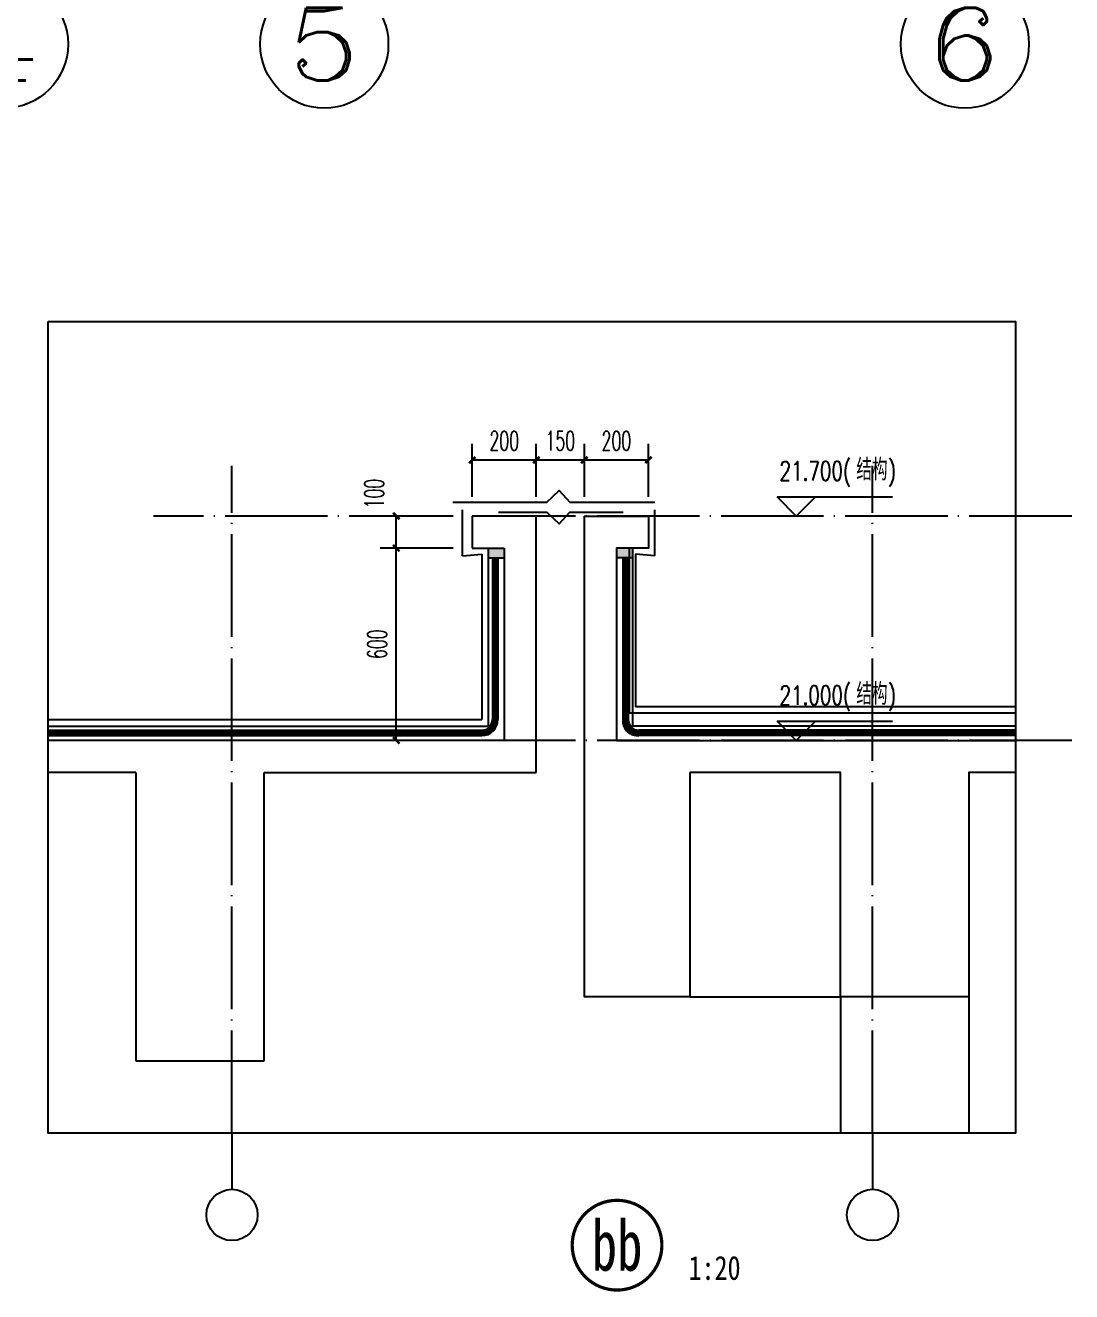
# Model space of a CAD drawing. Extents: x 0 to 125661, y -104936 to 8656.
# Drawn here: x 39408 to 42675, y -91389 to -87438 of the extents above; entities that cross this region are included whole.
import ezdxf
from ezdxf.enums import TextEntityAlignment as Align

# ---------------------------------------------------------------- set-up
doc = ezdxf.new("R2010")
doc.units = 0
doc.header["$LTSCALE"] = 800
doc.header["$MEASUREMENT"] = 0
doc.linetypes.add('DOTE', pattern=[2.42, 2, -0.2, 0.02, -0.2])
doc.linetypes.add('HIDDEN2', pattern=[0.1875, 0.125, -0.0625])
doc.layers.get('0').update_dxf_attribs({"linetype": 'CONTINUOUS'})
doc.layers.get('Defpoints').update_dxf_attribs({"color": 1, "linetype": 'CONTINUOUS'})
for name, color, linetype in [('3-ban', 84, 'CONTINUOUS'), ('A-墙线', 9, 'CONTINUOUS'), ('AXIS', 3, 'CONTINUOUS'), ('AXIS_TEXT', 7, 'CONTINUOUS'), ('DIM_ELEV', 3, 'CONTINUOUS'), ('DIM_IDEN', 3, 'CONTINUOUS'), ('DOTE', 28, 'CONTINUOUS'), ('PUB_DIM', 3, 'CONTINUOUS'), ('PUB_TEXT', 7, 'CONTINUOUS'), ('QIANG', 167, 'CONTINUOUS'), ('WALL', 50, 'CONTINUOUS'), ('防水', 249, 'CONTINUOUS'), ('面层', 123, 'CONTINUOUS')]:
    doc.layers.add(name, color=color, linetype=linetype)
doc.styles.add('_TCH_AXIS', font='COMPLEX', dxfattribs={"bigfont": 'GBCBIG'})
doc.styles.add('_TCH_DIM', font='SIMPLEX', dxfattribs={"bigfont": 'GBCBIG'})
doc.styles.add('COMPLEX', font='COMPLEX')
doc.styles.add('DIM_FONT', font='SIMPLEX.shx', dxfattribs={"width": 0.6})
doc.styles.add('ht', font='SIMHEI.TTF')
doc.styles.add('房间名称', font='SIMHEI.TTF', dxfattribs={"width": 0.8})
doc.dimstyles.new('DIMN20', dxfattribs={"dimscale": 0.2, "dimtxt": 300, "dimasz": 100, "dimexe": 250, "dimexo": 300, "dimgap": 150, "dimtad": 1, "dimdec": 0, "dimzin": 0, "dimdsep": 46, "dimtxsty": 'DIM_FONT', "dimblk": 'ARCHTICK', "dimcen": 0.09, "dimclrt": 7, "dimazin": 2, "dimtfac": 1, "dimtdec": 0, "dimtix": 1, "dimtmove": 2, "dimatfit": 3, "dimfxl": 0, "dimtolj": 1, "dimtzin": 0, "dimarcsym": 0})

# ---------------------------------------------------------------- blocks, each defined once
blk = doc.blocks.new('_ArchTick')
at = {"color": 0, "linetype": 'ByBlock', "const_width": 0.4}
blk.add_lwpolyline([(-0.5, -0.5), (0.5, 0.5)], dxfattribs=at)
blk = doc.blocks.new('*D578')
at = {"layer": 'Defpoints', "color": 0}
for p in [(41003.2, -88794.2), (40803.2, -88969.2), (41003.2, -88969.2)]:
    blk.add_point(p, dxfattribs=at)
at = {"layer": 'PUB_DIM', "color": 0, "lineweight": -2}
for p, q in [((40803.2, -88909.2), (40803.2, -88744.2)), ((41003.2, -88909.2), (41003.2, -88744.2)), ((40803.2, -88794.2), (41003.2, -88794.2))]:
    blk.add_line(p, q, dxfattribs=at)
at = {"layer": 'PUB_DIM', "color": 0, "lineweight": -2, "xscale": 20, "yscale": 20, "zscale": 20, "rotation": 180}
blk.add_blockref('_ArchTick', (40803.2, -88794.2), dxfattribs=at)
at = {"layer": 'PUB_DIM', "color": 0, "lineweight": -2, "xscale": 20, "yscale": 20, "zscale": 20}
blk.add_blockref('_ArchTick', (41003.2, -88794.2), dxfattribs=at)
at = {"layer": 'PUB_DIM', "color": 7, "insert": (40903.2, -88734.2), "char_height": 60, "attachment_point": 5, "style": 'DIM_FONT'}
blk.add_mtext('\\A1;200', dxfattribs=at)
blk = doc.blocks.new('*D579')
at = {"layer": 'Defpoints', "color": 0}
for p in [(41153.2, -88794.2), (41003.2, -88969.2), (41153.2, -88969.2)]:
    blk.add_point(p, dxfattribs=at)
at = {"layer": 'PUB_DIM', "color": 0, "lineweight": -2}
for p, q in [((41003.2, -88909.2), (41003.2, -88744.2)), ((41153.2, -88909.2), (41153.2, -88744.2)), ((41003.2, -88794.2), (41153.2, -88794.2))]:
    blk.add_line(p, q, dxfattribs=at)
at = {"layer": 'PUB_DIM', "color": 0, "lineweight": -2, "xscale": 20, "yscale": 20, "zscale": 20, "rotation": 180}
blk.add_blockref('_ArchTick', (41003.2, -88794.2), dxfattribs=at)
at = {"layer": 'PUB_DIM', "color": 0, "lineweight": -2, "xscale": 20, "yscale": 20, "zscale": 20}
blk.add_blockref('_ArchTick', (41153.2, -88794.2), dxfattribs=at)
at = {"layer": 'PUB_DIM', "color": 7, "insert": (41078.2, -88734.2), "char_height": 60, "attachment_point": 5, "style": 'DIM_FONT'}
blk.add_mtext('\\A1;150', dxfattribs=at)
blk = doc.blocks.new('*D580')
at = {"layer": 'Defpoints', "color": 0}
for p in [(41353.2, -88794.2), (41153.2, -88969.2), (41353.2, -88969.2)]:
    blk.add_point(p, dxfattribs=at)
at = {"layer": 'PUB_DIM', "color": 0, "lineweight": -2}
for p, q in [((41153.2, -88909.2), (41153.2, -88744.2)), ((41353.2, -88909.2), (41353.2, -88744.2)), ((41153.2, -88794.2), (41353.2, -88794.2))]:
    blk.add_line(p, q, dxfattribs=at)
at = {"layer": 'PUB_DIM', "color": 0, "lineweight": -2, "xscale": 20, "yscale": 20, "zscale": 20, "rotation": 180}
blk.add_blockref('_ArchTick', (41153.2, -88794.2), dxfattribs=at)
at = {"layer": 'PUB_DIM', "color": 0, "lineweight": -2, "xscale": 20, "yscale": 20, "zscale": 20}
blk.add_blockref('_ArchTick', (41353.2, -88794.2), dxfattribs=at)
at = {"layer": 'PUB_DIM', "color": 7, "insert": (41253.2, -88734.2), "char_height": 60, "attachment_point": 5, "style": 'DIM_FONT'}
blk.add_mtext('\\A1;200', dxfattribs=at)
blk = doc.blocks.new('*D581')
at = {"layer": 'Defpoints', "color": 0}
for p in [(40566.1, -89069.2), (40803.2, -89069.2), (40803.2, -89669.2)]:
    blk.add_point(p, dxfattribs=at)
at = {"layer": 'PUB_DIM', "color": 0, "lineweight": -2}
for p, q in [((40743.2, -89069.2), (40516.1, -89069.2)), ((40566.1, -89669.2), (40566.1, -89069.2)), ((40743.2, -89669.2), (40516.1, -89669.2))]:
    blk.add_line(p, q, dxfattribs=at)
at = {"layer": 'PUB_DIM', "color": 0, "lineweight": -2, "xscale": 20, "yscale": 20, "zscale": 20}
for p, rotation in [((40566.1, -89069.2), 90), ((40566.1, -89669.2), 270)]:
    blk.add_blockref('_ArchTick', p, dxfattribs=dict(at, rotation=rotation))
at = {"layer": 'PUB_DIM', "color": 7, "insert": (40506.1, -89369.2), "char_height": 60, "attachment_point": 5, "rotation": 90, "style": 'DIM_FONT'}
blk.add_mtext('\\A1;600', dxfattribs=at)
blk = doc.blocks.new('*D582')
at = {"layer": 'Defpoints', "color": 0}
for p in [(40566.1, -88969.2), (40803.2, -88969.2), (40803.2, -89069.2)]:
    blk.add_point(p, dxfattribs=at)
at = {"layer": 'PUB_DIM', "color": 0, "lineweight": -2}
for p, q in [((40743.2, -88969.2), (40516.1, -88969.2)), ((40566.1, -89069.2), (40566.1, -88969.2)), ((40743.2, -89069.2), (40516.1, -89069.2))]:
    blk.add_line(p, q, dxfattribs=at)
at = {"layer": 'PUB_DIM', "color": 0, "lineweight": -2, "xscale": 20, "yscale": 20, "zscale": 20}
for p, rotation in [((40566.1, -88969.2), 90), ((40566.1, -89069.2), 270)]:
    blk.add_blockref('_ArchTick', p, dxfattribs=dict(at, rotation=rotation))
at = {"layer": 'PUB_DIM', "color": 7, "insert": (40497.1, -88899.2), "char_height": 60, "attachment_point": 5, "rotation": 90, "style": 'DIM_FONT'}
blk.add_mtext('\\A1;100', dxfattribs=at)
blk = doc.blocks.new('_AXISO')
blk.add_circle((0, 0), 0.5)
at = {"layer": 'AXIS_TEXT', "style": 'COMPLEX', "width": 1.041667}
blk.add_attdef('A', text='', height=0.56, dxfattribs=at).set_placement((-0.25, -0.28), (0.25, -0.28), align=Align.FIT)

msp = doc.modelspace()

# ---------------------------------------------------------------- hatches: boundary and pattern name
at = {"layer": '防水'}
for points in [[(40903.2, -89069.2), (40853.2, -89069.2), (40853.2, -89099.2), (40903.2, -89099.2)], [(41253.2, -89069.2), (41303.2, -89069.2), (41303.2, -89099.2), (41253.2, -89099.2)]]:
    msp.add_hatch(color=256, dxfattribs=at).paths.add_polyline_path(points)

# ---------------------------------------------------------------- linework, layer by layer
at = {"layer": '3-ban'}
msp.add_line((41482.3, -90469.2), (41953.2, -90469.2), dxfattribs=at)
msp.add_lwpolyline([(41253.2, -89669.2), (41482.3, -89669.2)], dxfattribs=at)
at = {"layer": 'A-墙线'}
for p, q in [((41003.2, -89169.2), (41003.2, -89169.2)), ((41003.2, -89769.2), (41003.2, -89769.2))]:
    msp.add_line(p, q, dxfattribs=at)
at = {"layer": 'A-墙线', "color": 6}
for points in [[(40742.9, -88926.1), (41036.2, -88926.1), (41074.6, -88889.7), (41107.7, -88926.1), (41373.2, -88926.1)], [(40884.9, -88956.9), (41036.2, -88956.9), (41074.6, -88993.3), (41107.7, -88956.9), (41274.9, -88956.9)]]:
    msp.add_lwpolyline(points, dxfattribs=at)
at = {"layer": 'AXIS'}
for p, q in [((40053.2, -90894.7), (40053.2, -91069.7)), ((42053.2, -90894.7), (42053.2, -91069.7))]:
    msp.add_line(p, q, dxfattribs=at)
at = {"layer": 'Defpoints'}
msp.add_lwpolyline([(39479.1, -88362.4), (42499.4, -88362.4), (42499.4, -90894.7), (39479.1, -90894.7)], close=True, dxfattribs=at)
at = {"layer": 'DIM_ELEV'}
for p, q in [((41814.8, -88969.2), (41754.8, -88909.2)), ((41754.8, -88909.2), (42114.8, -88909.2)), ((41814.8, -88969.2), (41874.8, -88909.2)), ((41814.8, -89669.2), (41754.8, -89609.2)), ((41754.8, -89609.2), (42114.8, -89609.2)), ((41814.8, -89669.2), (41874.8, -89609.2))]:
    msp.add_line(p, q, dxfattribs=at)
at = {"layer": 'DIM_IDEN', "color": 0, "const_width": 10}
msp.add_lwpolyline([(41395.3, -91244, 1), (41115.3, -91244, 1)], format="xyb", close=True, dxfattribs=at)
at = {"layer": 'DOTE', "linetype": 'DOTE', "ltscale": 0.2}
for p, q in [((40053.2, -90894.7), (40053.2, -88812.3)), ((42053.2, -90894.7), (42053.2, -88812.3)), ((42674.7, -88969.2), (39807.8, -88969.2)), ((42674.7, -89669.2), (39479.1, -89669.2))]:
    msp.add_line(p, q, dxfattribs=at)
at = {"layer": 'QIANG'}
for p, q in [((40866.2, -89099.2), (40866.2, -89604.2)), ((40866.2, -89099.2), (40866.2, -89604.2)), ((40866.2, -89099.2), (40866.2, -89604.2)), ((40872.2, -89099.2), (40872.2, -89604.2)), ((40877.2, -89099.2), (40877.2, -89604.2)), ((40883.2, -89099.2), (40883.2, -89604.2)), ((41273.2, -89099.2), (41273.2, -89609.2)), ((41279.2, -89099.2), (41279.2, -89604.2)), ((41284.2, -89099.2), (41284.2, -89604.2)), ((41290.2, -89099.2), (41290.2, -89604.2)), ((41290.2, -89099.2), (41290.2, -89604.2)), ((41290.2, -89099.2), (41290.2, -89604.2)), ((39479.1, -89637.2), (40833.2, -89637.2)), ((39479.1, -89643.2), (40833.2, -89643.2)), ((42499.4, -89637.2), (41323.2, -89637.2)), ((42499.4, -89637.2), (41323.2, -89637.2)), ((42499.4, -89643.2), (41323.2, -89643.2)), ((39479.1, -89648.2), (40833.2, -89648.2)), ((39479.1, -89654.2), (40833.2, -89654.2)), ((42499.4, -89648.2), (41323.2, -89648.2)), ((42499.4, -89654.2), (41323.2, -89654.2))]:
    msp.add_line(p, q, dxfattribs=at)
for centre, radius, start, end in [((40833.2, -89604.2), 39, 270, 360), ((40833.2, -89604.2), 44, 270, 360), ((40833.2, -89604.2), 50, 270, 360), ((40833.2, -89604.2), 33, 270, 360), ((40833.2, -89604.2), 39, 270, 360), ((41323.2, -89604.2), 44, 180, 270), ((41323.2, -89604.2), 39, 180, 270), ((41323.2, -89604.2), 33, 180, 270), ((41319.1, -89608.4), 45.9, 180.955, 275.0705)]:
    msp.add_arc(centre, radius, start, end, dxfattribs=at)
at = {"layer": 'WALL'}
for p, q in [((41003.2, -88969.2), (40803.2, -88969.2)), ((40803.2, -88969.2), (40803.2, -89069.2)), ((41003.2, -89169.2), (41003.2, -88969.2)), ((40803.2, -89069.2), (40903.2, -89069.2)), ((40903.2, -89069.2), (40903.2, -89669.2)), ((41003.2, -89769.2), (41003.2, -89169.2)), ((40903.2, -89669.2), (39479.1, -89669.2)), ((39753.2, -89769.2), (39479.1, -89769.2)), ((39753.2, -89769.2), (39753.2, -90669.2)), ((40153.2, -89769.2), (41003.2, -89769.2)), ((40153.2, -90669.2), (40153.2, -89769.2)), ((41953.2, -90469.2), (41953.2, -90894.7)), ((42353.2, -90469.2), (42353.2, -90894.7)), ((39753.2, -90669.2), (40153.2, -90669.2))]:
    msp.add_line(p, q, dxfattribs=at)
for points in [[(41153.2, -89769.2), (41153.2, -89169.2), (41153.2, -89169.2), (41153.2, -88969.2), (41353.2, -88969.2), (41353.2, -89069.2), (41253.2, -89069.2), (41253.2, -89669.2), (42499.4, -89669.2)], [(41482.3, -89769.2), (41482.3, -90469.2), (41153.2, -90469.2), (41153.2, -89669.2)], [(42499.4, -89769.2), (42353.2, -89769.2), (42353.2, -90469.2), (41953.2, -90469.2), (41953.2, -89769.2), (41482.3, -89769.2)]]:
    msp.add_lwpolyline(points, dxfattribs=at)
at = {"layer": '防水', "linetype": 'HIDDEN2', "const_width": 6}
for points in [[(40869.2, -89099.2), (40869.2, -89604.2, -0.414214), (40833.2, -89640.2), (39479.1, -89640.2)], [(40880.2, -89099.2), (40880.2, -89604.2, -0.414214), (40833.2, -89651.2), (39479.1, -89651.2)], [(41276.2, -89099.2), (41276.2, -89604.2, 0.414214), (41323.2, -89651.2), (41626.7, -89651.2)], [(41287.2, -89099.2), (41287.2, -89604.2, 0.414214), (41323.2, -89640.2), (41626.7, -89640.2)]]:
    msp.add_lwpolyline(points, format="xyb", dxfattribs=at)
at = {"layer": '面层'}
for p, q in [((40773.2, -89093.5), (40773.2, -88949.6)), ((41373.2, -89093.5), (41373.2, -88949.6)), ((40773.2, -89093.5), (40833.2, -89088.3)), ((40833.2, -89088.3), (40833.2, -89604.2)), ((40853.2, -89069.2), (40853.2, -89624.2)), ((41293.2, -89069.2), (41293.2, -89584.2)), ((41303.2, -89069.2), (41303.2, -89624.2)), ((41313.2, -89088.3), (41313.2, -89564.2)), ((41373.2, -89093.5), (41313.2, -89088.3)), ((40853.2, -89099.2), (40903.2, -89099.2)), ((41303.2, -89099.2), (41253.2, -89099.2)), ((42499.4, -89564.2), (41313.2, -89564.2)), ((39479.1, -89604.2), (40833.2, -89604.2)), ((42499.4, -89584.2), (41293.2, -89584.2)), ((39479.1, -89624.2), (40853.2, -89624.2)), ((42499.4, -89624.2), (41303.2, -89624.2))]:
    msp.add_line(p, q, dxfattribs=at)

# ---------------------------------------------------------------- block references
at = {"layer": 'AXIS'}
ref = msp.add_blockref('_AXISO', (39341.3, -87496.8), dxfattribs=dict(at, xscale=400, yscale=400, zscale=400))
ref.add_attrib('A', '4', dxfattribs={"layer": 'AXIS_TEXT', "height": 226.3, "style": '_TCH_AXIS', "width": 1.3125}).set_placement((39228.2, -87609.9), (39454.5, -87609.9), align=Align.FIT)
ref = msp.add_blockref('_AXISO', (40341.3, -87496.8), dxfattribs=dict(at, xscale=400, yscale=400, zscale=400))
ref.add_attrib('A', '5', dxfattribs={"layer": 'AXIS_TEXT', "height": 226.3, "style": '_TCH_AXIS', "width": 1.5}).set_placement((40228.2, -87609.9), (40454.5, -87609.9), align=Align.FIT)
ref = msp.add_blockref('_AXISO', (42341.3, -87496.8), dxfattribs=dict(at, xscale=400, yscale=400, zscale=400))
ref.add_attrib('A', '6', dxfattribs={"layer": 'AXIS_TEXT', "height": 226.3, "style": '_TCH_AXIS', "width": 1.5}).set_placement((42228.2, -87609.9), (42454.5, -87609.9), align=Align.FIT)
at = {"layer": 'AXIS', "xscale": 160, "yscale": 160, "zscale": 160}
for p in [(40053.2, -91149.7), (42053.2, -91149.7)]:
    msp.add_blockref('_AXISO', p, dxfattribs=at)

# ---------------------------------------------------------------- texts
at = {"layer": 'AXIS_TEXT', "color": 0, "style": 'ht', "width": 0.691406}
msp.add_text('bb', height=158.39, dxfattribs=at).set_placement((41176.1, -91323.2), (41334.5, -91323.2), align=Align.FIT)
at = {"layer": 'PUB_TEXT'}
for s, height, style, width, p in [('21.700(', 59.5, '_TCH_DIM', 0.705882, (41762.5, -88858)), (')', 59.5, '_TCH_DIM', 0.705882, (42100.8, -88858)), ('21.000(', 59.5, '_TCH_DIM', 0.705882, (41762.5, -89558)), (')', 59.5, '_TCH_DIM', 0.705882, (42100.8, -89558)), ('1:20', 74.68, '房间名称', 0.8, (41478.4, -91352.1))]:
    msp.add_text(s, height=height, dxfattribs=dict(at, style=style, width=width)).set_placement(p)
at = {"layer": 'PUB_TEXT', "style": '_TCH_DIM'}
for p in [(42002.5, -88858), (42002.5, -89558)]:
    msp.add_text('结构', height=67.52, dxfattribs=at).set_placement(p)

# ---------------------------------------------------------------- dimensions: what is measured, and where the dimension line sits
at = {"layer": 'PUB_DIM'}
for p1, p2, distance, picture, middle in [((40803.2, -88969.2), (41003.2, -88969.2), 175, '*D578', (40903.2, -88734.2)), ((41003.2, -88969.2), (41153.2, -88969.2), 175, '*D579', (41078.2, -88734.2)), ((41153.2, -88969.2), (41353.2, -88969.2), 175, '*D580', (41253.2, -88734.2)), ((40803.2, -89669.2), (40803.2, -89069.2), 237.1, '*D581', (40506.1, -89369.2))]:
    dim = msp.add_aligned_dim(p1=p1, p2=p2, distance=distance, dimstyle='DIMN20', dxfattribs=at)
    dim.commit()
    dim.dimension.update_dxf_attribs({"geometry": picture, "text_midpoint": middle})
dim = msp.add_linear_dim(base=(40566.1, -88969.2), p1=(40803.2, -89069.2), p2=(40803.2, -88969.2), angle=90, dimstyle='DIMN20', dxfattribs=at)
dim.commit()
dim.dimension.update_dxf_attribs({"geometry": '*D582', "text_midpoint": (40497.1, -88899.2), "dimtype": 161})

doc.saveas('drawing.dxf')
